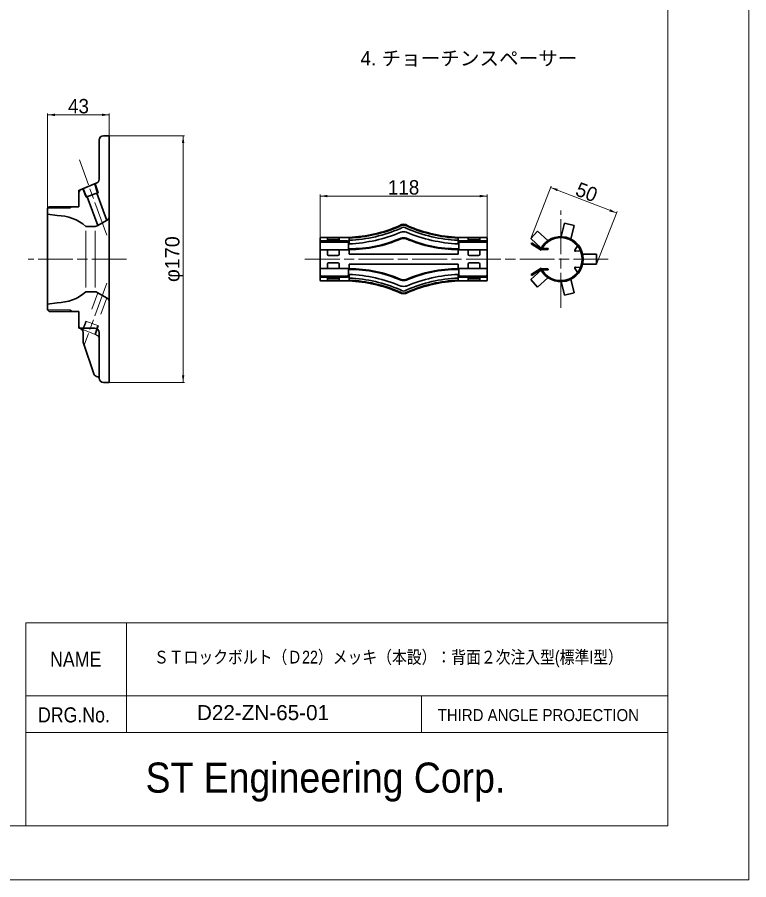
# Model space of a CAD drawing. Units: millimetres at full size, sheet at 1:2. Extents: x 1944 to 3626, y 1339 to 2527.
# Drawn here: x 3122 to 3626, y 1339 to 1933 of the extents above; entities that cross this region are included whole.
import ezdxf
from ezdxf.enums import TextEntityAlignment as Align

# ---------------------------------------------------------------- set-up
doc = ezdxf.new("R2010")
doc.units = ezdxf.units.MM
doc.header["$LTSCALE"] = 2
doc.linetypes.add('CHAIN', pattern=[18.5, 12, -1.5, 3.5, -1.5])
doc.linetypes.add('DASHED_SPACED', pattern=[12, 6, -6])
for name, color, linetype, lineweight in [('1外形線', 7, 'Continuous', 35), ('2細い実線', 3, 'Continuous', 20), ('3隠れ線', 2, 'DASHED_SPACED', 13), ('4中心線', 1, 'CHAIN', 15), ('6寸法線', 4, 'Continuous', 13), ('7 枠・タイトル', 7, 'Continuous', 13), ('Defpoints_2', 7, 'Continuous', 13)]:
    doc.layers.add(name, color=color, linetype=linetype, lineweight=lineweight)
doc.styles.add('ＭＳ Ｐゴシック', font='')
doc.styles.get('ＭＳ Ｐゴシック').set_extended_font_data('MS PGothic')

# ---------------------------------------------------------------- blocks, each defined once
blk = doc.blocks.new('filled_arrow')
at = {"color": 0, "linetype": 'Continuous', "lineweight": -2}
blk.add_solid([(7.5, 1.25), (0, 0), (7.5, -1.25)], dxfattribs=at)

msp = doc.modelspace()

# ---------------------------------------------------------------- linework, layer by layer
at = {"layer": '1外形線'}
for p, q in [((3178.379, 1848.152), (3178.379, 1821.212)), ((3185.379, 1851.152), (3181.379, 1851.152)), ((3185.379, 1851.152), (3182.379, 1851.152)), ((3185.379, 1851.152), (3185.379, 1766.152)), ((3166.353, 1814.371), (3176.405, 1818.393)), ((3176.645, 1813.892), (3175.309, 1817.954)), ((3165.237, 1813.652), (3164.379, 1813.652)), ((3164.379, 1813.652), (3164.379, 1802.352)), ((3168.829, 1811.047), (3167.342, 1814.766)), ((3169.111, 1808.777), (3177.888, 1811.971)), ((3176.645, 1813.892), (3177.342, 1811.773)), ((3168.829, 1811.047), (3169.657, 1808.975)), ((3177.455, 1789.273), (3170.211, 1809.177)), ((3183.611, 1792.827), (3176.789, 1811.571)), ((3142.879, 1801.152), (3143.879, 1802.152)), ((3142.879, 1801.152), (3142.879, 1766.152)), ((3159.779, 1802.152), (3143.879, 1802.152)), ((3155.379, 1802.152), (3158.779, 1802.152)), ((3159.779, 1802.152), (3164.179, 1802.152)), ((3149.379, 1796.152), (3142.879, 1797.152)), ((3175.575, 1788.652), (3169.222, 1788.652)), ((3177.075, 1789.054), (3183.879, 1792.982)), ((3385.434, 1788.752), (3385.335, 1788.694)), ((3390.933, 1788.694), (3390.834, 1788.752)), ((3498.956, 1791.016), (3496.615, 1781.65)), ((3498.956, 1791.016), (3505.747, 1789.318)), ((3505.747, 1789.318), (3503.406, 1779.952)), ((3386.334, 1787.552), (3385.938, 1787.321)), ((3390.33, 1787.321), (3389.934, 1787.552)), ((3480.428, 1785.427), (3475.708, 1780.258)), ((3480.428, 1785.427), (3487.557, 1778.918)), ((3330.634, 1780.652), (3330.634, 1751.652)), ((3350.634, 1781.152), (3331.134, 1781.152)), ((3349.283, 1778.652), (3331.434, 1778.652)), ((3349.202, 1777.852), (3331.434, 1777.852)), ((3335.634, 1781.152), (3335.634, 1778.652)), ((3343.634, 1779.652), (3335.634, 1779.652)), ((3343.634, 1781.152), (3343.634, 1778.652)), ((3350.096, 1777.852), (3350.096, 1772.652)), ((3350.634, 1780.652), (3350.634, 1777.852)), ((3350.634, 1780.652), (3350.634, 1776.66)), ((3350.718, 1779.154), (3350.634, 1779.15)), ((3350.634, 1777.852), (3350.634, 1776.66)), ((3425.634, 1781.152), (3445.134, 1781.152)), ((3425.634, 1780.652), (3425.634, 1776.66)), ((3426.172, 1777.852), (3426.172, 1772.652)), ((3426.434, 1778.652), (3444.834, 1778.652)), ((3426.434, 1777.852), (3444.834, 1777.852)), ((3432.634, 1781.152), (3432.634, 1778.652)), ((3432.634, 1779.652), (3440.634, 1779.652)), ((3440.634, 1781.152), (3440.634, 1778.652)), ((3445.634, 1780.652), (3445.634, 1751.652)), ((3475.708, 1780.258), (3482.837, 1773.749)), ((3476.404, 1777.341), (3476.02, 1776.755)), ((3482.869, 1772.264), (3476.02, 1776.755)), ((3482.587, 1773.286), (3476.404, 1777.341)), ((3350.634, 1772.652), (3330.634, 1772.652)), ((3335.634, 1771.852), (3335.634, 1769.452)), ((3342.834, 1772.652), (3336.434, 1772.652)), ((3343.634, 1771.852), (3343.634, 1769.452)), ((3350.634, 1773.352), (3350.634, 1772.652)), ((3350.634, 1772.652), (3350.634, 1769.652)), ((3425.634, 1773.352), (3425.634, 1772.652)), ((3425.634, 1772.652), (3445.634, 1772.652)), ((3425.634, 1772.652), (3425.634, 1769.652)), ((3432.634, 1771.852), (3432.634, 1769.452)), ((3433.434, 1772.652), (3439.834, 1772.652)), ((3440.634, 1771.852), (3440.634, 1769.452)), ((3483.559, 1772.903), (3487.404, 1772.895)), ((3483.56, 1773.603), (3487.405, 1773.595)), ((3507.912, 1775.388), (3506.134, 1772.445)), ((3506.633, 1771.59), (3509.965, 1771.951)), ((3142.879, 1731.152), (3142.879, 1766.152)), ((3185.379, 1681.152), (3185.379, 1766.152)), ((3342.834, 1768.652), (3336.434, 1768.652)), ((3350.634, 1769.652), (3425.634, 1769.652)), ((3433.434, 1768.652), (3439.834, 1768.652)), ((3511.448, 1769.652), (3521.102, 1769.652)), ((3521.102, 1769.652), (3521.102, 1762.652)), ((3350.634, 1759.652), (3330.634, 1759.652)), ((3335.634, 1760.452), (3335.634, 1762.852)), ((3342.834, 1763.652), (3336.434, 1763.652)), ((3342.834, 1759.652), (3336.434, 1759.652)), ((3343.634, 1760.452), (3343.634, 1762.852)), ((3350.096, 1754.452), (3350.096, 1759.652)), ((3350.634, 1762.652), (3425.634, 1762.652)), ((3350.634, 1762.652), (3350.634, 1758.952)), ((3425.634, 1762.652), (3425.634, 1758.952)), ((3425.634, 1759.652), (3445.634, 1759.652)), ((3426.172, 1754.452), (3426.172, 1759.652)), ((3432.634, 1760.452), (3432.634, 1762.852)), ((3433.434, 1763.652), (3439.834, 1763.652)), ((3433.434, 1759.652), (3439.834, 1759.652)), ((3440.634, 1760.452), (3440.634, 1762.852)), ((3475.708, 1752.046), (3482.837, 1758.555)), ((3482.869, 1760.04), (3476.02, 1755.549)), ((3482.587, 1759.018), (3476.404, 1754.963)), ((3483.559, 1759.401), (3487.404, 1759.409)), ((3483.56, 1758.701), (3487.405, 1758.709)), ((3507.912, 1756.916), (3506.134, 1759.859)), ((3506.633, 1760.714), (3509.965, 1760.353)), ((3511.448, 1762.652), (3521.102, 1762.652)), ((3349.251, 1754.452), (3331.434, 1754.452)), ((3349.381, 1753.652), (3331.434, 1753.652)), ((3335.634, 1753.652), (3335.634, 1751.152)), ((3343.634, 1752.652), (3335.634, 1752.652)), ((3343.634, 1753.652), (3343.634, 1751.152)), ((3350.634, 1755.644), (3350.634, 1751.652)), ((3425.634, 1755.644), (3425.634, 1751.652)), ((3426.434, 1754.452), (3444.834, 1754.452)), ((3426.434, 1753.652), (3444.834, 1753.652)), ((3432.634, 1753.652), (3432.634, 1751.152)), ((3432.634, 1752.652), (3440.634, 1752.652)), ((3440.634, 1753.652), (3440.634, 1751.152)), ((3476.404, 1754.963), (3476.02, 1755.549)), ((3480.428, 1746.877), (3487.557, 1753.386)), ((3505.747, 1742.986), (3503.406, 1752.352)), ((3350.634, 1751.152), (3331.134, 1751.152)), ((3425.634, 1751.152), (3445.134, 1751.152)), ((3480.428, 1746.877), (3475.708, 1752.046)), ((3498.956, 1741.288), (3496.615, 1750.654)), ((3175.575, 1743.652), (3169.222, 1743.652)), ((3177.075, 1743.25), (3183.879, 1739.322)), ((3386.334, 1744.752), (3385.938, 1744.983)), ((3390.33, 1744.983), (3389.934, 1744.752)), ((3498.956, 1741.288), (3505.747, 1742.986)), ((3149.379, 1736.152), (3142.879, 1735.152)), ((3142.879, 1731.152), (3143.879, 1730.152)), ((3159.779, 1730.152), (3143.879, 1730.152)), ((3155.379, 1730.152), (3158.779, 1730.152)), ((3159.779, 1730.152), (3164.179, 1730.152)), ((3164.379, 1718.652), (3164.379, 1729.952)), ((3175.379, 1718.652), (3164.379, 1718.652)), ((3175.379, 1718.652), (3164.379, 1718.652)), ((3167.379, 1709.149), (3167.379, 1715.652)), ((3167.379, 1709.149), (3167.379, 1715.652)), ((3178.379, 1684.152), (3178.379, 1715.652)), ((3174.687, 1687.185), (3167.539, 1708.182)), ((3174.687, 1687.185), (3167.539, 1708.182)), ((3185.379, 1681.152), (3181.379, 1681.152)), ((3185.379, 1681.152), (3182.379, 1681.152))]:
    msp.add_line(p, q, dxfattribs=at)
for centre, radius, start, end in [((3181.379, 1848.152), 3, 90, 180), ((3175.379, 1821.212), 3, 290, 0), ((3167.379, 1811.552), 3, 110, 180), ((3164.179, 1802.352), 0.2, 270, 0), ((3149.379, 1766.152), 30, 48.59038, 90), ((3182.379, 1795.58), 3, 300, 0), ((3175.575, 1791.652), 3, 270, 300), ((3346.591, 1876.979), 95.912, 272.416, 293.6945), ((3346.591, 1876.979), 96.412, 272.416, 293.6945), ((3388.134, 1785.152), 5, 53.1301, 126.8699), ((3388.134, 1785.152), 5, 53.1301, 126.8699), ((3388.134, 1785.152), 4.5, 53.1301, 126.8699), ((3388.134, 1785.152), 4.5, 53.1301, 126.8699), ((3388.134, 1785.152), 3, 53.1301, 126.8699), ((3388.134, 1785.152), 3, 53.1301, 126.8699), ((3429.677, 1876.979), 96.412, 246.3055, 267.584), ((3429.677, 1876.979), 95.912, 246.3055, 267.584), ((3345.874, 1880.37), 103.82, 272.62782, 292.81684), ((3346.591, 1876.979), 97.912, 272.416, 293.6945), ((3388.134, 1776.152), 8.754, 76.79325, 103.20675), ((3430.394, 1880.37), 103.82, 247.18316, 267.37218), ((3429.677, 1876.979), 97.912, 246.3055, 267.584), ((3331.134, 1780.652), 0.5, 90, 180), ((3331.434, 1777.852), 0.8, 90, 180), ((3331.434, 1777.052), 0.8, 90, 180), ((3349.296, 1777.852), 0.8, 0, 90), ((3349.296, 1777.052), 0.8, 0, 90), ((3352.137, 1855.652), 82.813, 268.95342, 294.39429), ((3352.137, 1855.652), 82.313, 268.95342, 294.39429), ((3388.182, 1771.23), 9.676, 78.35898, 102.2162), ((3388.182, 1771.23), 9.176, 78.35898, 102.2162), ((3388.134, 1776.152), 4.754, 76.79325, 103.20675), ((3424.131, 1855.652), 82.813, 245.60571, 271.04658), ((3424.131, 1855.652), 82.313, 245.60571, 271.04658), ((3426.972, 1777.852), 0.8, 90, 180), ((3426.972, 1777.052), 0.8, 90, 180), ((3444.834, 1777.852), 0.8, 0, 90), ((3444.834, 1777.052), 0.8, 0, 90), ((3445.134, 1780.652), 0.5, 0, 90), ((3496.348, 1766.152), 15.5, 207.40198, 152.59802), ((3496.348, 1766.152), 14.8, 204.39035, 155.60965), ((3336.434, 1771.852), 0.8, 90, 180), ((3342.834, 1771.852), 0.8, 0, 90), ((3433.434, 1771.852), 0.8, 90, 180), ((3439.834, 1771.852), 0.8, 0, 90), ((3487.405, 1773.245), 0.35, 269.75713, 90), ((3506.509, 1772.091), 0.516, 136.6958, 283.91413), ((3336.434, 1769.452), 0.8, 180, 270), ((3342.834, 1769.452), 0.8, 270, 0), ((3433.434, 1769.452), 0.8, 180, 270), ((3439.834, 1769.452), 0.8, 270, 0), ((3336.434, 1762.852), 0.8, 90, 180), ((3336.434, 1760.452), 0.8, 180, 270), ((3342.834, 1762.852), 0.8, 0, 90), ((3342.834, 1760.452), 0.8, 270, 0), ((3352.137, 1676.652), 82.813, 65.60571, 91.04658), ((3352.137, 1676.652), 82.313, 65.60571, 91.04658), ((3424.131, 1676.652), 82.813, 88.95342, 114.39429), ((3424.131, 1676.652), 82.313, 88.95342, 114.39429), ((3433.434, 1762.852), 0.8, 90, 180), ((3433.434, 1760.452), 0.8, 180, 270), ((3439.834, 1762.852), 0.8, 0, 90), ((3439.834, 1760.452), 0.8, 270, 0), ((3487.405, 1759.059), 0.35, 270, 90.24287), ((3506.509, 1760.213), 0.516, 76.08587, 223.3042), ((3331.434, 1755.252), 0.8, 180, 270), ((3331.434, 1754.452), 0.8, 180, 270), ((3349.296, 1755.252), 0.8, 270, 0), ((3349.296, 1754.452), 0.8, 270, 0), ((3345.874, 1651.934), 103.82, 67.18316, 87.37218), ((3346.591, 1655.325), 97.912, 66.3055, 87.584), ((3430.394, 1651.934), 103.82, 92.62782, 112.81684), ((3429.677, 1655.325), 97.912, 92.416, 113.6945), ((3426.972, 1755.252), 0.8, 180, 270), ((3426.972, 1754.452), 0.8, 180, 270), ((3444.834, 1755.252), 0.8, 270, 0), ((3444.834, 1754.452), 0.8, 270, 0), ((3331.134, 1751.652), 0.5, 180, 270), ((3346.591, 1655.325), 95.912, 66.3055, 87.584), ((3346.591, 1655.325), 96.412, 66.3055, 87.584), ((3388.134, 1756.152), 8.754, 256.79325, 283.20675), ((3388.182, 1761.074), 9.676, 257.7838, 281.64102), ((3388.182, 1761.074), 9.176, 257.7838, 281.64102), ((3429.677, 1655.325), 96.412, 92.416, 113.6945), ((3429.677, 1655.325), 95.912, 92.416, 113.6945), ((3445.134, 1751.652), 0.5, 270, 0), ((3149.379, 1766.152), 30, 270, 311.40962), ((3175.575, 1740.652), 3, 60, 90), ((3388.134, 1747.152), 5, 233.1301, 306.8699), ((3388.134, 1747.152), 4.5, 233.1301, 306.8699), ((3388.134, 1747.152), 3, 233.1301, 306.8699), ((3182.379, 1736.724), 3, 0, 60), ((3164.179, 1729.952), 0.2, 0, 90), ((3164.379, 1715.652), 3, 0, 90), ((3164.379, 1715.652), 3, 0, 90), ((3175.379, 1715.652), 3, 0, 90), ((3170.379, 1709.149), 3, 180, 198.79989), ((3170.379, 1709.149), 3, 180, 198.79989), ((3177.527, 1688.152), 3, 198.79989, 270), ((3177.527, 1688.152), 3, 198.79989, 270), ((3177.379, 1684.163), 1, 0, 81.50092), ((3181.379, 1684.152), 3, 180, 270)]:
    msp.add_arc(centre, radius, start, end, dxfattribs=at)
at = {"layer": '2細い実線'}
for p, q in [((3177.191, 1814.091), (3175.849, 1818.171)), ((3168.283, 1810.848), (3166.803, 1814.551)), ((3177.191, 1814.091), (3177.888, 1811.971)), ((3168.283, 1810.848), (3169.111, 1808.777)), ((3158.379, 1801.152), (3142.879, 1801.152)), ((3158.379, 1801.152), (3160.111, 1802.152)), ((3158.379, 1802.152), (3158.379, 1801.152)), ((3169.222, 1785.592), (3169.222, 1746.712)), ((3175.575, 1785.592), (3175.575, 1746.712)), ((3158.379, 1731.152), (3142.879, 1731.152)), ((3158.379, 1731.152), (3160.111, 1730.152)), ((3158.379, 1730.152), (3158.379, 1731.152))]:
    msp.add_line(p, q, dxfattribs=at)
at = {"layer": '3隠れ線'}
for p, q in [((3177.455, 1743.031), (3170.211, 1723.128)), ((3183.611, 1739.477), (3176.789, 1720.733)), ((3169.111, 1723.528), (3166.803, 1717.754)), ((3169.657, 1723.329), (3167.342, 1717.538)), ((3169.111, 1723.528), (3177.888, 1720.333)), ((3166.353, 1717.934), (3176.405, 1713.911)), ((3177.342, 1720.532), (3175.309, 1714.35)), ((3177.888, 1720.333), (3175.849, 1714.134))]:
    msp.add_line(p, q, dxfattribs=at)
for centre, start, end in [((3167.379, 1720.753), 180, 250), ((3175.379, 1711.092), 0, 70)]:
    msp.add_arc(centre, 3, start, end, dxfattribs=at)
at = {"layer": '4中心線'}
for p, q in [((3183.602, 1782.617), (3164.731, 1834.466)), ((3496.348, 1732.678), (3496.348, 1799.627)), ((3197.307, 1766.152), (3129.537, 1766.152)), ((3320.127, 1766.152), (3530.144, 1766.152)), ((3183.602, 1749.687), (3168.002, 1706.824))]:
    msp.add_line(p, q, dxfattribs=at)
at = {"layer": '6寸法線'}
for p, q in [((3142.879, 1801.215), (3142.879, 1866.521)), ((3142.879, 1865.521), (3185.379, 1865.521)), ((3185.379, 1851.215), (3185.379, 1866.521)), ((3185.442, 1851.152), (3237.229, 1851.152)), ((3236.229, 1851.152), (3236.229, 1681.152)), ((3475.73, 1780.317), (3489.765, 1816.503)), ((3489.404, 1815.57), (3534.798, 1797.964)), ((3330.634, 1780.715), (3330.634, 1810.587)), ((3330.634, 1809.587), (3445.634, 1809.587)), ((3445.634, 1780.715), (3445.634, 1810.587)), ((3521.124, 1762.711), (3535.159, 1798.897)), ((3185.442, 1681.152), (3237.229, 1681.152))]:
    msp.add_line(p, q, dxfattribs=at)
at = {"layer": '7 枠・タイトル'}
for p, q in [((3570.269, 2489.518), (3570.269, 1375.965)), ((3127.951, 1515.661), (3127.951, 1375.966)), ((3127.951, 1515.661), (3570.269, 1515.661)), ((3197.321, 1515.661), (3197.321, 1440.209)), ((3127.951, 1465.36), (3570.269, 1465.36)), ((3400.399, 1465.36), (3400.399, 1440.209)), ((3127.951, 1440.209), (3570.269, 1440.209)), ((3570.269, 1375.966), (1999.573, 1375.966))]:
    msp.add_line(p, q, dxfattribs=at)
at = {"layer": 'Defpoints_2'}
msp.add_lwpolyline([(1943.921, 1338.742), (3625.921, 1338.742), (3625.921, 2526.742), (1943.921, 2526.742)], close=True, dxfattribs=at)

# ---------------------------------------------------------------- block references
at = {"layer": '6寸法線', "xscale": 0.667, "yscale": 0.667}
for p in [(3142.879, 1865.521), (3330.634, 1809.587)]:
    msp.add_blockref('filled_arrow', p, dxfattribs=at)
for p, rotation in [((3185.379, 1865.521), 180), ((3236.229, 1851.152), 270), ((3489.404, 1815.57), 338.8), ((3445.634, 1809.587), 180), ((3534.798, 1797.964), 158.8), ((3236.229, 1681.152), 90)]:
    msp.add_blockref('filled_arrow', p, dxfattribs=dict(at, rotation=rotation))

# ---------------------------------------------------------------- texts
at = {"layer": '6寸法線', "style": 'ＭＳ Ｐゴシック'}
for s, p in [('43', (3164.129, 1871.521)), ('118', (3388.134, 1815.587))]:
    msp.add_text(s, height=9.897, dxfattribs=at).set_placement(p, align=Align.MIDDLE_CENTER)
msp.add_text('50', height=9.897, rotation=338.801, dxfattribs=at).set_placement((3514.27, 1812.361), align=Align.MIDDLE_CENTER)
at = {"layer": '6寸法線', "style": 'ＭＳ Ｐゴシック', "width": 1.05}
msp.add_text('φ170', height=9.897, rotation=90, dxfattribs=at).set_placement((3228.723, 1766.152), align=Align.MIDDLE_CENTER)
at = {"layer": '7 枠・タイトル', "style": 'ＭＳ Ｐゴシック'}
msp.add_text('4. チョーチンスペーサー', height=9.897, dxfattribs=at).set_placement((3358.47, 1896.578), align=Align.BOTTOM_LEFT)
for s, height, width, p in [('ＳＴロックボルト（Ｄ22）メッキ（本設）：背面２次注入型(標準I型）', 8.803, 0.85, (3216.124, 1485.03)), ('NAME', 10.37, 0.9, (3144.573, 1482.268)), ('DRG.No.', 10.37, 0.9, (3136.235, 1444)), ('D22-ZN-65-01', 10.37, 1.05, (3245.735, 1445.545)), ('THIRD ANGLE PROJECTION', 8.297, 0.95, (3411.651, 1445.489)), ('ST Engineering Corp.', 20.74, 0.95, (3210.345, 1392.496))]:
    msp.add_text(s, height=height, dxfattribs=dict(at, width=width)).set_placement(p, align=Align.BOTTOM_LEFT)

doc.saveas('drawing.dxf')
